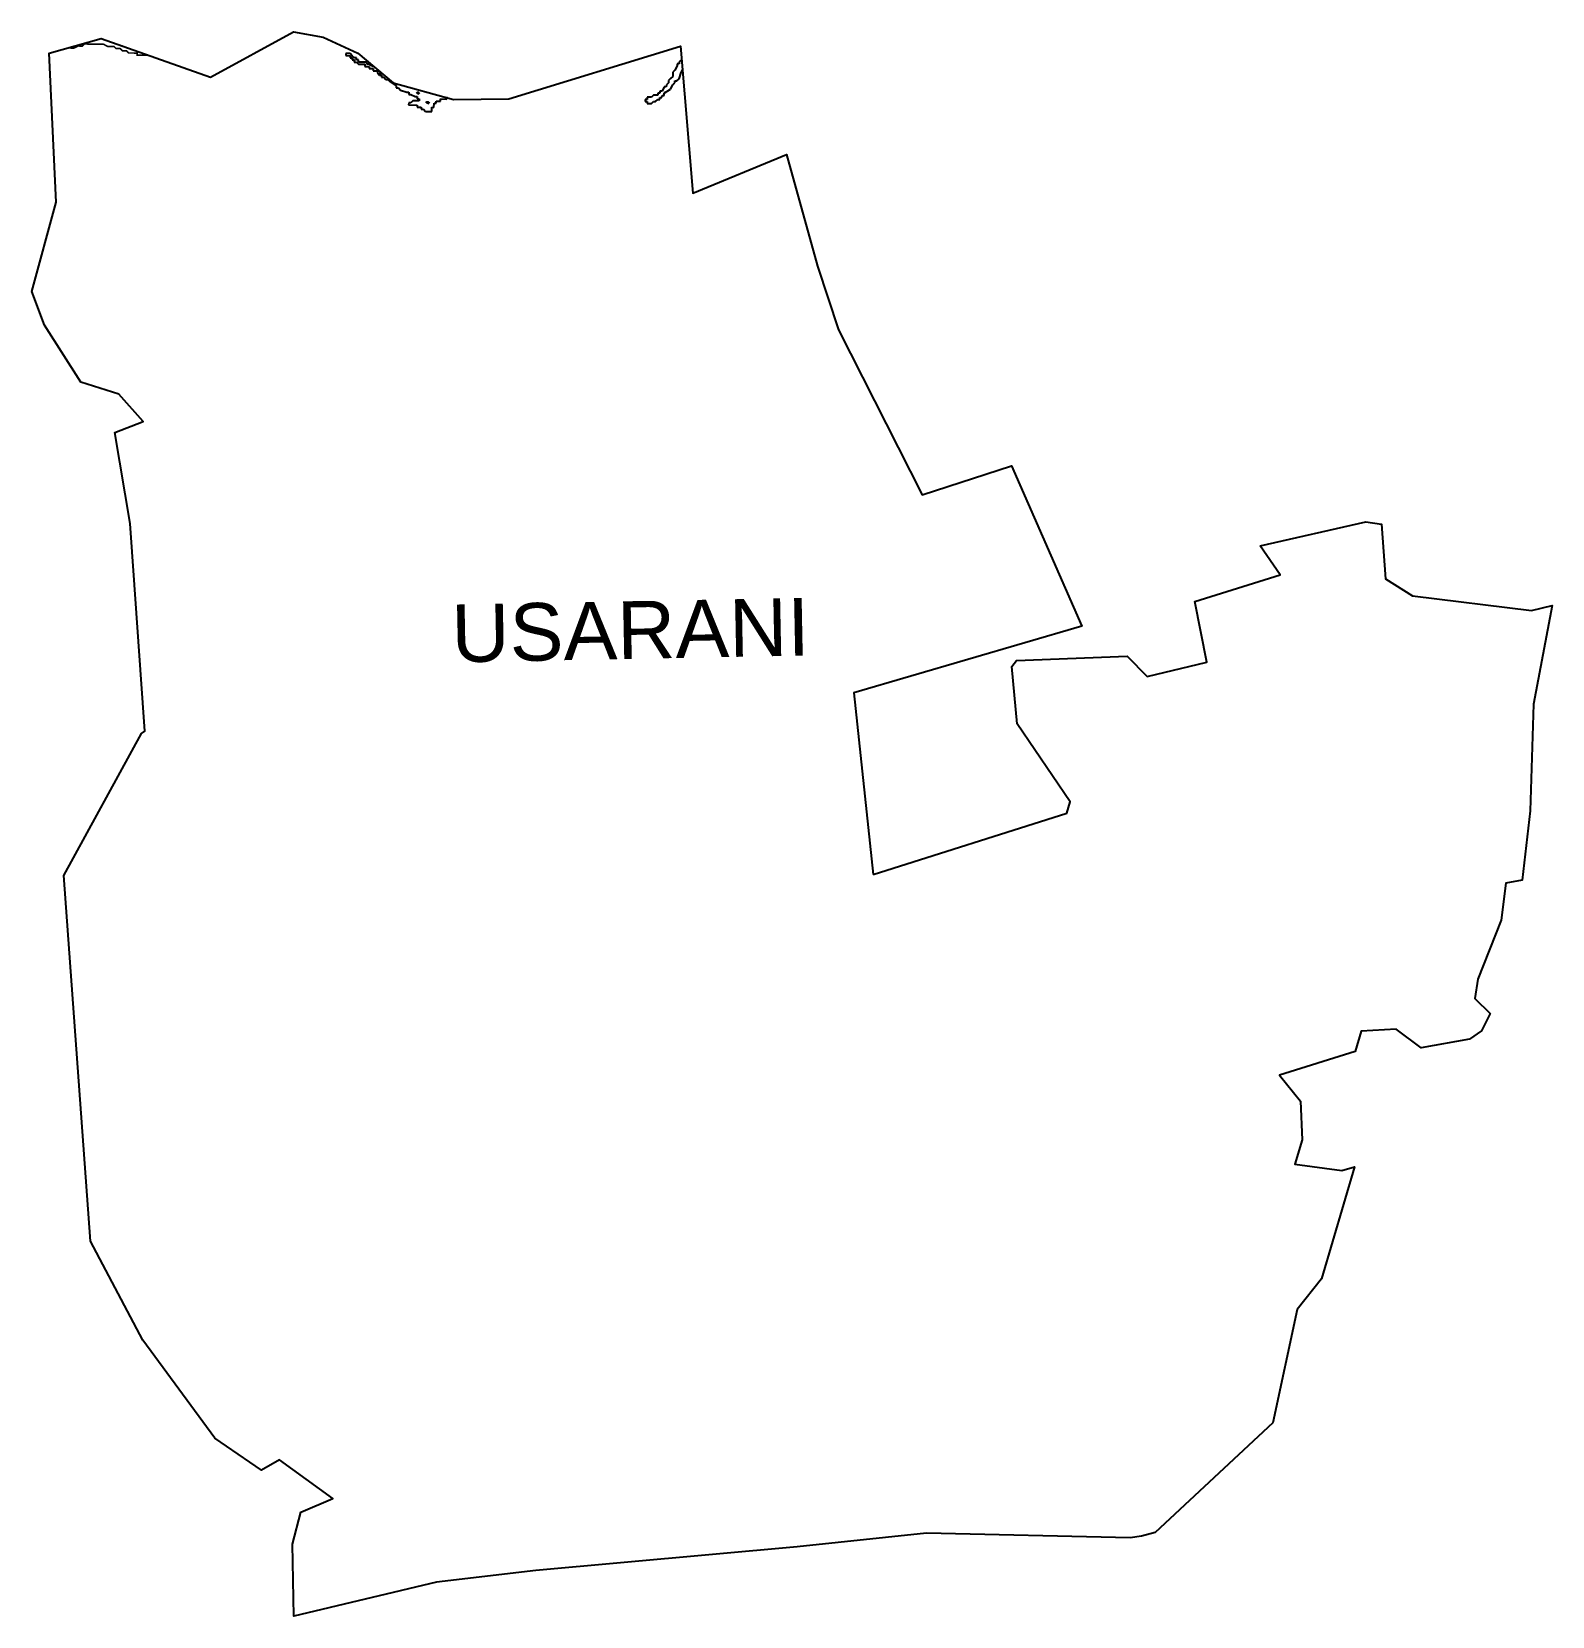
# Model space of a CAD drawing. Header units: metres. Extents: x 260418 to 276210, y 2136098 to 2167988.
# Drawn here: x 260418 to 263283, y 2165000 to 2167988 of the extents above; entities outside this region: 1.
import ezdxf

# ---------------------------------------------------------------- set-up
doc = ezdxf.new("R2010")
doc.units = ezdxf.units.M
for name, color, linetype in [('MANGROOVES', 112, 'Continuous'), ('village', 3, 'Continuous'), ('VILLAGE NAME', 250, 'Continuous')]:
    doc.layers.add(name, color=color, linetype=linetype)
doc.styles.get("Standard").update_dxf_attribs({"font": 'simplex.shx'})

msp = doc.modelspace()

# ---------------------------------------------------------------- hatches: boundary and pattern name
at = {"layer": 'MANGROOVES'}
h = msp.add_hatch(dxfattribs=at)
h.set_pattern_fill('GRASS', color=256)
h.paths.add_polyline_path([(260548.2, 2167975), (260485.1, 2167956.8), (260497, 2167956.6), (260505, 2167960.5), (260512.9, 2167960.4), (260517, 2167964.3), (260552.7, 2167963.9), (260560.6, 2167959.8), (260572.6, 2167959.7), (260576.5, 2167955.7), (260584.5, 2167955.6), (260588.4, 2167951.5), (260596.3, 2167951.4), (260600.3, 2167947.4), (260616.2, 2167947.2), (260616.1, 2167943.2), (260638.1, 2167943)])
h = msp.add_hatch(dxfattribs=at)
h.set_pattern_fill('GRASS', color=256)
h.paths.add_polyline_path([(261641.7, 2167910.8), (261644.1, 2167915.5), (261642.5, 2167935.2), (261642, 2167934.7), (261637.9, 2167930.8), (261637.9, 2167926.8), (261633.9, 2167926.8), (261633.9, 2167922.9), (261629.8, 2167914.9), (261625.8, 2167911), (261625.7, 2167903.1), (261621.6, 2167899.1), (261617.6, 2167895.2), (261617.6, 2167891.2), (261613.6, 2167887.3), (261613.5, 2167883.3), (261609.5, 2167883.4), (261605.5, 2167875.5), (261601.5, 2167875.5), (261601.4, 2167871.5), (261597.5, 2167871.6), (261597.4, 2167867.6), (261589.5, 2167867.7), (261585.4, 2167863.8), (261577.5, 2167863.9), (261577.4, 2167859.9), (261573.5, 2167860), (261573.4, 2167856), (261577.4, 2167855.9), (261577.3, 2167852), (261585.3, 2167851.9), (261589.3, 2167855.8), (261593.3, 2167855.7), (261597.3, 2167859.7), (261601.3, 2167859.6), (261601.3, 2167863.6), (261605.3, 2167863.5), (261605.4, 2167867.5), (261609.3, 2167867.5), (261609.4, 2167871.4), (261621.4, 2167879.3), (261625.5, 2167887.2), (261629.5, 2167891.1), (261629.6, 2167895.1), (261633.5, 2167895), (261637.6, 2167898.9)])

# ---------------------------------------------------------------- linework, layer by layer
at = {"color": 3, "flags": 128}
msp.add_lwpolyline([(262732.6, 2167018.5), (262931.7, 2167063.5)], dxfattribs=at)
at = {"layer": 'MANGROOVES'}
for p, q in [((261017.8, 2167946.3), (261009.8, 2167946.4)), ((261009.8, 2167946.4), (261009.8, 2167942.4)), ((261009.8, 2167942.4), (261017.7, 2167942.3)), ((261017.7, 2167942.3), (261017.7, 2167938.3)), ((261017.7, 2167938.3), (261021.7, 2167938.3)), ((261021.7, 2167942.3), (261017.8, 2167946.3)), ((261021.7, 2167938.3), (261021.6, 2167934.3)), ((261021.6, 2167934.3), (261025.6, 2167934.3)), ((261025.6, 2167938.2), (261021.7, 2167942.3)), ((261025.6, 2167934.3), (261025.5, 2167930.3)), ((261025.5, 2167930.3), (261029.5, 2167930.2)), ((261029.6, 2167938.2), (261025.6, 2167938.2)), ((261029.5, 2167930.2), (261033.4, 2167926.2)), ((261029.6, 2167934.2), (261029.6, 2167938.2)), ((261033.5, 2167934.2), (261029.6, 2167934.2)), ((261033.4, 2167926.2), (261045.4, 2167926.1)), ((261033.5, 2167930.2), (261033.5, 2167934.2)), ((261049.4, 2167930), (261033.5, 2167930.2)), ((261045.4, 2167926.1), (261045.3, 2167922.1)), ((261045.3, 2167922.1), (261053.3, 2167922)), ((261049.4, 2167926), (261049.4, 2167930)), ((261053.3, 2167926), (261049.4, 2167926)), ((261053.3, 2167922), (261053.2, 2167918)), ((261061.2, 2167921.9), (261053.3, 2167926)), ((261062, 2167921.9), (261061.2, 2167921.9)), ((261633.9, 2167922.9), (261629.8, 2167914.9)), ((261637.9, 2167926.8), (261633.9, 2167926.8)), ((261633.9, 2167926.8), (261633.9, 2167922.9)), ((261642, 2167934.7), (261637.9, 2167930.8)), ((261637.9, 2167930.8), (261637.9, 2167926.8)), ((261642.5, 2167935.2), (261642, 2167934.7)), ((261053.2, 2167918), (261061.2, 2167917.9)), ((261061.2, 2167917.9), (261061.1, 2167913.9)), ((261061.1, 2167913.9), (261069.1, 2167913.8)), ((261069.1, 2167913.8), (261069, 2167909.9)), ((261069, 2167909.9), (261073, 2167905.8)), ((261073, 2167905.8), (261076.9, 2167905.8)), ((261076.9, 2167905.8), (261076.9, 2167901.8)), ((261076.9, 2167901.8), (261080.9, 2167901.8)), ((261080.9, 2167901.8), (261084.8, 2167897.7)), ((261084.8, 2167897.7), (261088.8, 2167897.7)), ((261088.8, 2167897.7), (261092.7, 2167893.7)), ((261092.7, 2167893.7), (261104.5, 2167885.6)), ((261617.6, 2167891.2), (261613.6, 2167887.3)), ((261621.6, 2167899.1), (261617.6, 2167895.2)), ((261617.6, 2167895.2), (261617.6, 2167891.2)), ((261625.7, 2167903.1), (261621.6, 2167899.1)), ((261625.5, 2167887.2), (261629.5, 2167891.1)), ((261625.8, 2167911), (261625.7, 2167903.1)), ((261629.8, 2167914.9), (261625.8, 2167911)), ((261629.5, 2167891.1), (261629.6, 2167895.1)), ((261629.6, 2167895.1), (261633.5, 2167895)), ((261633.5, 2167895), (261637.6, 2167898.9)), ((261637.6, 2167898.9), (261641.7, 2167910.8)), ((261641.7, 2167910.8), (261644.1, 2167915.5)), ((261104.5, 2167885.6), (261104.5, 2167881.6)), ((261104.5, 2167881.6), (261108.5, 2167881.5)), ((261108.5, 2167881.5), (261112.4, 2167877.5)), ((261112.4, 2167877.5), (261124.3, 2167873.4)), ((261124.3, 2167873.4), (261128.2, 2167873.4)), ((261128.2, 2167873.4), (261128.2, 2167869.4)), ((261128.2, 2167869.4), (261132.2, 2167869.3)), ((261132.2, 2167869.3), (261140.1, 2167865.3)), ((261140.1, 2167865.3), (261144, 2167865.2)), ((261144, 2167865.2), (261144, 2167861.2)), ((261144, 2167861.2), (261148, 2167861.2)), ((261148, 2167861.2), (261147.9, 2167857.2)), ((261187.7, 2167856.7), (261187.7, 2167860.7)), ((261187.7, 2167860.7), (261199.7, 2167860.5)), ((261199.7, 2167860.5), (261199.7, 2167864.5)), ((261573.5, 2167860), (261573.4, 2167856)), ((261577.4, 2167859.9), (261573.5, 2167860)), ((261577.5, 2167863.9), (261577.4, 2167859.9)), ((261585.4, 2167863.8), (261577.5, 2167863.9)), ((261589.5, 2167867.7), (261585.4, 2167863.8)), ((261597.4, 2167867.6), (261589.5, 2167867.7)), ((261593.3, 2167855.7), (261597.3, 2167859.7)), ((261597.3, 2167859.7), (261601.3, 2167859.6)), ((261597.5, 2167871.6), (261597.4, 2167867.6)), ((261601.4, 2167871.5), (261597.5, 2167871.6)), ((261601.3, 2167859.6), (261601.3, 2167863.6)), ((261601.3, 2167863.6), (261605.3, 2167863.5)), ((261601.5, 2167875.5), (261601.4, 2167871.5)), ((261605.5, 2167875.5), (261601.5, 2167875.5)), ((261605.3, 2167863.5), (261605.4, 2167867.5)), ((261605.4, 2167867.5), (261609.3, 2167867.5)), ((261609.5, 2167883.4), (261605.5, 2167875.5)), ((261609.3, 2167867.5), (261609.4, 2167871.4)), ((261609.4, 2167871.4), (261621.4, 2167879.3)), ((261613.5, 2167883.3), (261609.5, 2167883.4)), ((261613.6, 2167887.3), (261613.5, 2167883.3)), ((261621.4, 2167879.3), (261625.5, 2167887.2)), ((261128, 2167853.5), (261127.9, 2167849.5)), ((261127.9, 2167849.5), (261143.9, 2167849.3)), ((261132, 2167853.4), (261128, 2167853.5)), ((261136, 2167857.3), (261132, 2167853.4)), ((261147.9, 2167857.2), (261136, 2167857.3)), ((261143.9, 2167849.3), (261143.8, 2167845.3)), ((261143.8, 2167845.3), (261151.8, 2167845.2)), ((261151.8, 2167845.2), (261151.7, 2167841.2)), ((261151.7, 2167841.2), (261155.7, 2167841.2)), ((261155.7, 2167841.2), (261159.6, 2167837.2)), ((261159.6, 2167837.2), (261171.5, 2167837)), ((261171.5, 2167837), (261171.6, 2167845)), ((261171.6, 2167845), (261175.6, 2167844.9)), ((261175.6, 2167844.9), (261175.7, 2167852.9)), ((261175.7, 2167852.9), (261179.7, 2167852.8)), ((261179.7, 2167852.8), (261179.7, 2167856.8)), ((261179.7, 2167856.8), (261187.7, 2167856.7)), ((261573.4, 2167856), (261577.4, 2167855.9)), ((261577.4, 2167855.9), (261577.3, 2167852)), ((261577.3, 2167852), (261585.3, 2167851.9)), ((261585.3, 2167851.9), (261589.3, 2167855.8)), ((261589.3, 2167855.8), (261593.3, 2167855.7))]:
    msp.add_line(p, q, dxfattribs=at)
at = {"layer": 'MANGROOVES', "linetype": 'Continuous'}
for p, q in [((261056, 2167923.6), (261054.1, 2167925.6)), ((261056, 2167923.6), (261056, 2167924.6)), ((261056, 2167923.6), (261056.7, 2167924.3)), ((261073.8, 2167905.8), (261070.6, 2167909)), ((261074, 2167905.8), (261074, 2167910.4)), ((261074.2, 2167905.8), (261077.3, 2167909)), ((261145.8, 2167869.7), (261142.5, 2167873.1)), ((261145.8, 2167869.7), (261145.8, 2167874.5)), ((261145.8, 2167869.7), (261149.2, 2167873.1)), ((261128, 2167851.9), (261129.5, 2167853.4)), ((261163.8, 2167851.8), (261160.4, 2167855.2)), ((261163.8, 2167851.8), (261163.8, 2167856.6)), ((261163.8, 2167851.8), (261167.2, 2167855.2))]:
    msp.add_line(p, q, dxfattribs=at)
at = {"layer": 'MANGROOVES', "const_width": 2.98}
for points in [[(260485.1, 2167956.8), (260497, 2167956.6), (260505, 2167960.5), (260512.9, 2167960.4), (260517, 2167964.3), (260552.7, 2167963.9), (260560.6, 2167959.8), (260572.6, 2167959.7), (260576.5, 2167955.7), (260584.5, 2167955.6), (260588.4, 2167951.5), (260596.3, 2167951.4), (260600.3, 2167947.4), (260616.2, 2167947.2), (260616.1, 2167943.2), (260638.1, 2167943)], [(276204.3, 2136099.9), (276208.4, 2136107.8)]]:
    msp.add_lwpolyline(points, dxfattribs=at)
at = {"layer": 'village', "color": 3}
for points in [[(262931.7, 2167063.5, 0), (262961.2, 2167058.9, 0), (262968.6, 2166955.8, 0), (263019.8, 2166924.1, 0), (263243.9, 2166896.5, 0), (263283.2, 2166906.1, 0), (263247.7, 2166720, 0), (263241.8, 2166518.5, 0), (263226.2, 2166387.8, 0), (263195.6, 2166382.6, 0), (263186.7, 2166312.4, 0), (263143, 2166201.3, 0), (263137.4, 2166164.8, 0), (263166.1, 2166137, 0), (263149.8, 2166104, 0), (263127.1, 2166088.5, 0), (263035.8, 2166072.1, 0), (262988.9, 2166107.1, 0), (262923.2, 2166103.3, 0), (262911.5, 2166064.8, 0), (262769.1, 2166020.7, 0), (262808.5, 2165971.3, 0), (262811.7, 2165898.6, 0), (262797.8, 2165852.8, 0), (262886.8, 2165840.9, 0), (262910.4, 2165847.9, 0), (262848.5, 2165636.7, 0), (262802.5, 2165578.8, 0), (262756.6, 2165365.2, 0), (262535.1, 2165158.2, 0), (262508.8, 2165151.3, 0), (262487.4, 2165148.3, 0), (262103.8, 2165157.2, 0), (261860.1, 2165131.1, 0), (261367.7, 2165086.8, 0), (261180.1, 2165064.9, 0), (260911.8, 2165000.3, 0), (260909.2, 2165136.5, 0), (260925, 2165196.9, 0), (260985.1, 2165222.4, 0), (260884.8, 2165295.4, 0), (260850.5, 2165276, 0), (260762.6, 2165336.1, 0), (260626.9, 2165520.9, 0), (260528.3, 2165707.4, 0), (260478, 2166396.9, 0), (260624.7, 2166664.6, 0), (260630.9, 2166668.8, 0), (260603.3, 2167060.1, 0), (260574.3, 2167232.1, 0), (260627.6, 2167252.4, 0), (260581.6, 2167304.1, 0), (260509.9, 2167326.6, 0), (260441.9, 2167434.4, 0), (260417.5, 2167497.6, 0), (260463.6, 2167666, 0), (260450.4, 2167946.8, 0), (260548.2, 2167975, 0), (260754.3, 2167901.6, 0), (260911, 2167987.5, 0), (260966.7, 2167977.3, 0), (261032.3, 2167947, 0), (261098.5, 2167891.1, 0), (261212.3, 2167860, 0), (261316.6, 2167860.7, 0), (261640.4, 2167960.1, 0), (261663.2, 2167683.1, 0), (261839.8, 2167756.3, 0), (261898.7, 2167545.8, 0), (261938.2, 2167425.5, 0), (262095.7, 2167114.6, 0), (262264.1, 2167169.3, 0), (262396.7, 2166867, 0), (261966.6, 2166740.9, 0), (262003.5, 2166398.9, 0)], [(262003.5, 2166398.9, 0), (262368.2, 2166514.2, 0), (262374.4, 2166535.5, 0), (262274.6, 2166682.6, 0), (262264.4, 2166790.6, 0), (262273.6, 2166801.9, 0), (262481.8, 2166810, 0), (262520, 2166772, 0), (262631.9, 2166798.8, 0), (262609.7, 2166913.3, 0), (262770.1, 2166963.9, 0), (262732.6, 2167018.5, 0)]]:
    msp.add_polyline3d(points, dxfattribs=at)

# ---------------------------------------------------------------- texts
at = {"layer": 'VILLAGE NAME', "insert": (261207.4, 2166907.4), "char_height": 108.748, "attachment_point": 1, "rotation": 1.1028}
msp.add_mtext_dynamic_manual_height_columns('{\\fArial|b0|i0|c0|p34;USARANI}', width=726.929, gutter_width=543.7, heights=[0], dxfattribs=at)

doc.saveas('drawing.dxf')
